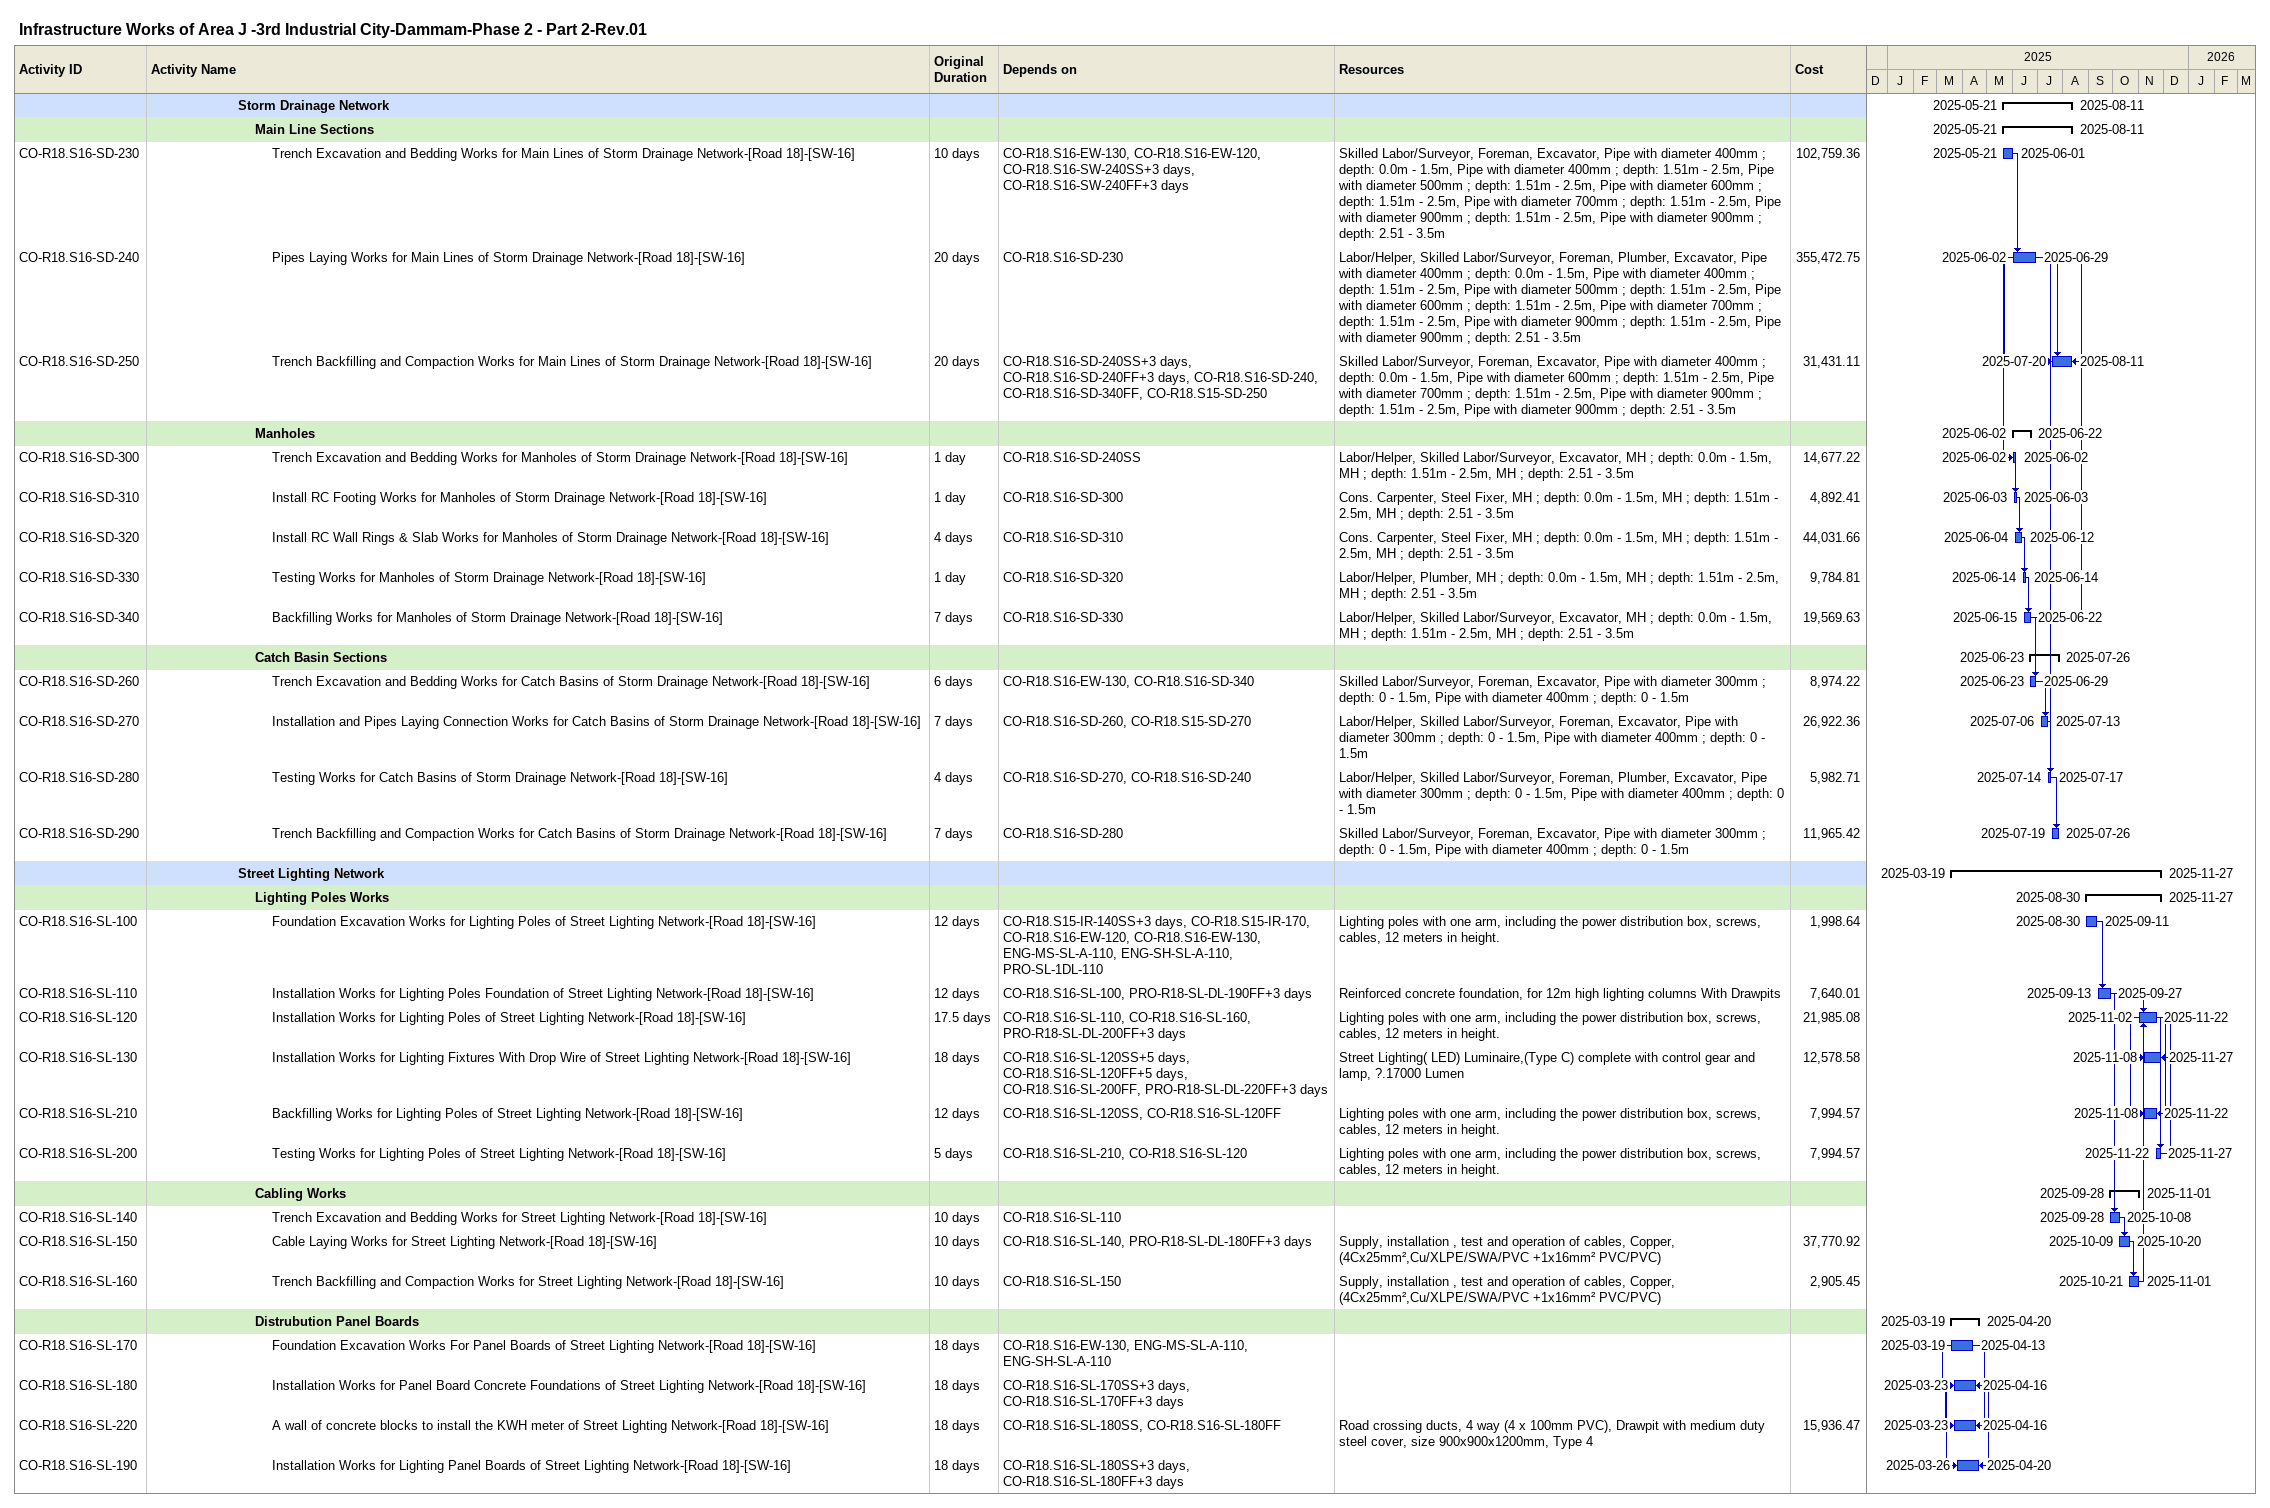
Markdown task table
Infrastructure Works of Area J -3rd Industrial City-Dammam-Phase 2 - Part 2-Rev.01

| ID | Level | Task | Original duration | Start | Finish | Predecessors | Resources | Cost |
|---|---|---|---|---|---|---|---|---|
|  | 6 | **Storm Drainage Network** |  | 2025-05-21 | 2025-08-11 |  |  |  |
|  | 7 | **Main Line Sections** |  | 2025-05-21 | 2025-08-11 |  |  |  |
| CO-R18.S16-SD-230 | 8 | Trench Excavation and Bedding Works for Main Lines of Storm Drainage Network-[Road 18]-[SW-16] | 10d | 2025-05-21 | 2025-06-01 | CO-R18.S16-EW-130, CO-R18.S16-EW-120, CO-R18.S16-SW-240SS+3d, CO-R18.S16-SW-240FF+3d | Skilled Labor/Surveyor, Foreman, Excavator, Pipe with diameter 400mm ; depth: 0.0m - 1.5m, Pipe with diameter 400mm ; depth: 1.51m - 2.5m, Pipe with diameter 500mm ; depth: 1.51m - 2.5m, Pipe with diameter 600mm ; depth: 1.51m - 2.5m, Pipe with diameter 700mm ; depth: 1.51m - 2.5m, Pipe with diameter 900mm ; depth: 1.51m - 2.5m, Pipe with diameter 900mm ; depth: 2.51 - 3.5m | 102759.36 |
| CO-R18.S16-SD-240 | 8 | Pipes Laying Works for Main Lines of Storm Drainage Network-[Road 18]-[SW-16] | 20d | 2025-06-02 | 2025-06-29 | CO-R18.S16-SD-230 | Labor/Helper, Skilled Labor/Surveyor, Foreman, Plumber, Excavator, Pipe with diameter 400mm ; depth: 0.0m - 1.5m, Pipe with diameter 400mm ; depth: 1.51m - 2.5m, Pipe with diameter 500mm ; depth: 1.51m - 2.5m, Pipe with diameter 600mm ; depth: 1.51m - 2.5m, Pipe with diameter 700mm ; depth: 1.51m - 2.5m, Pipe with diameter 900mm ; depth: 1.51m - 2.5m, Pipe with diameter 900mm ; depth: 2.51 - 3.5m | 355472.75 |
| CO-R18.S16-SD-250 | 8 | Trench Backfilling and Compaction Works for Main Lines of Storm Drainage Network-[Road 18]-[SW-16] | 20d | 2025-07-20 | 2025-08-11 | CO-R18.S16-SD-240SS+3d, CO-R18.S16-SD-240FF+3d, CO-R18.S16-SD-240, CO-R18.S16-SD-340FF, CO-R18.S15-SD-250 | Skilled Labor/Surveyor, Foreman, Excavator, Pipe with diameter 400mm ; depth: 0.0m - 1.5m, Pipe with diameter 600mm ; depth: 1.51m - 2.5m, Pipe with diameter 700mm ; depth: 1.51m - 2.5m, Pipe with diameter 900mm ; depth: 1.51m - 2.5m, Pipe with diameter 900mm ; depth: 2.51 - 3.5m | 31431.11 |
|  | 7 | **Manholes** |  | 2025-06-02 | 2025-06-22 |  |  |  |
| CO-R18.S16-SD-300 | 8 | Trench Excavation and Bedding Works for Manholes of Storm Drainage Network-[Road 18]-[SW-16] | 1d | 2025-06-02 | 2025-06-02 | CO-R18.S16-SD-240SS | Labor/Helper, Skilled Labor/Surveyor, Excavator, MH ; depth: 0.0m - 1.5m, MH ; depth: 1.51m - 2.5m, MH ; depth: 2.51 - 3.5m | 14677.22 |
| CO-R18.S16-SD-310 | 8 | Install RC Footing Works for Manholes of Storm Drainage Network-[Road 18]-[SW-16] | 1d | 2025-06-03 | 2025-06-03 | CO-R18.S16-SD-300 | Cons. Carpenter, Steel Fixer, MH ; depth: 0.0m - 1.5m, MH ; depth: 1.51m - 2.5m, MH ; depth: 2.51 - 3.5m | 4892.41 |
| CO-R18.S16-SD-320 | 8 | Install RC Wall Rings & Slab Works for Manholes of Storm Drainage Network-[Road 18]-[SW-16] | 4d | 2025-06-04 | 2025-06-12 | CO-R18.S16-SD-310 | Cons. Carpenter, Steel Fixer, MH ; depth: 0.0m - 1.5m, MH ; depth: 1.51m - 2.5m, MH ; depth: 2.51 - 3.5m | 44031.66 |
| CO-R18.S16-SD-330 | 8 | Testing Works for Manholes of Storm Drainage Network-[Road 18]-[SW-16] | 1d | 2025-06-14 | 2025-06-14 | CO-R18.S16-SD-320 | Labor/Helper, Plumber, MH ; depth: 0.0m - 1.5m, MH ; depth: 1.51m - 2.5m, MH ; depth: 2.51 - 3.5m | 9784.81 |
| CO-R18.S16-SD-340 | 8 | Backfilling Works for Manholes of Storm Drainage Network-[Road 18]-[SW-16] | 7d | 2025-06-15 | 2025-06-22 | CO-R18.S16-SD-330 | Labor/Helper, Skilled Labor/Surveyor, Excavator, MH ; depth: 0.0m - 1.5m, MH ; depth: 1.51m - 2.5m, MH ; depth: 2.51 - 3.5m | 19569.63 |
|  | 7 | **Catch Basin Sections** |  | 2025-06-23 | 2025-07-26 |  |  |  |
| CO-R18.S16-SD-260 | 8 | Trench Excavation and Bedding Works for Catch Basins of Storm Drainage Network-[Road 18]-[SW-16] | 6d | 2025-06-23 | 2025-06-29 | CO-R18.S16-EW-130, CO-R18.S16-SD-340 | Skilled Labor/Surveyor, Foreman, Excavator, Pipe with diameter 300mm ; depth: 0 - 1.5m, Pipe with diameter 400mm ; depth: 0 - 1.5m | 8974.22 |
| CO-R18.S16-SD-270 | 8 | Installation and Pipes Laying Connection Works for Catch Basins of Storm Drainage Network-[Road 18]-[SW-16] | 7d | 2025-07-06 | 2025-07-13 | CO-R18.S16-SD-260, CO-R18.S15-SD-270 | Labor/Helper, Skilled Labor/Surveyor, Foreman, Excavator, Pipe with diameter 300mm ; depth: 0 - 1.5m, Pipe with diameter 400mm ; depth: 0 - 1.5m | 26922.36 |
| CO-R18.S16-SD-280 | 8 | Testing Works for Catch Basins of Storm Drainage Network-[Road 18]-[SW-16] | 4d | 2025-07-14 | 2025-07-17 | CO-R18.S16-SD-270, CO-R18.S16-SD-240 | Labor/Helper, Skilled Labor/Surveyor, Foreman, Plumber, Excavator, Pipe with diameter 300mm ; depth: 0 - 1.5m, Pipe with diameter 400mm ; depth: 0 - 1.5m | 5982.71 |
| CO-R18.S16-SD-290 | 8 | Trench Backfilling and Compaction Works for Catch Basins of Storm Drainage Network-[Road 18]-[SW-16] | 7d | 2025-07-19 | 2025-07-26 | CO-R18.S16-SD-280 | Skilled Labor/Surveyor, Foreman, Excavator, Pipe with diameter 300mm ; depth: 0 - 1.5m, Pipe with diameter 400mm ; depth: 0 - 1.5m | 11965.42 |
|  | 6 | **Street Lighting Network** |  | 2025-03-19 | 2025-11-27 |  |  |  |
|  | 7 | **Lighting Poles Works** |  | 2025-08-30 | 2025-11-27 |  |  |  |
| CO-R18.S16-SL-100 | 8 | Foundation Excavation Works for Lighting Poles of Street Lighting Network-[Road 18]-[SW-16] | 12d | 2025-08-30 | 2025-09-11 | CO-R18.S15-IR-140SS+3d, CO-R18.S15-IR-170, CO-R18.S16-EW-120, CO-R18.S16-EW-130, ENG-MS-SL-A-110, ENG-SH-SL-A-110, PRO-SL-1DL-110 | Lighting poles with one arm, including the power distribution box, screws, cables, 12 meters in height. | 1998.64 |
| CO-R18.S16-SL-110 | 8 | Installation Works for Lighting Poles Foundation of Street Lighting Network-[Road 18]-[SW-16] | 12d | 2025-09-13 | 2025-09-27 | CO-R18.S16-SL-100, PRO-R18-SL-DL-190FF+3d | Reinforced concrete foundation, for 12m high lighting columns With Drawpits | 7640.01 |
| CO-R18.S16-SL-120 | 8 | Installation Works for Lighting Poles of Street Lighting Network-[Road 18]-[SW-16] | 17.5d | 2025-11-02 | 2025-11-22 | CO-R18.S16-SL-110, CO-R18.S16-SL-160, PRO-R18-SL-DL-200FF+3d | Lighting poles with one arm, including the power distribution box, screws, cables, 12 meters in height. | 21985.08 |
| CO-R18.S16-SL-130 | 8 | Installation Works for Lighting Fixtures With Drop Wire of Street Lighting Network-[Road 18]-[SW-16] | 18d | 2025-11-08 | 2025-11-27 | CO-R18.S16-SL-120SS+5d, CO-R18.S16-SL-120FF+5d, CO-R18.S16-SL-200FF, PRO-R18-SL-DL-220FF+3d | Street Lighting( LED) Luminaire,(Type C) complete with control gear and lamp, ?.17000 Lumen | 12578.58 |
| CO-R18.S16-SL-210 | 8 | Backfilling Works for Lighting Poles of Street Lighting Network-[Road 18]-[SW-16] | 12d | 2025-11-08 | 2025-11-22 | CO-R18.S16-SL-120SS, CO-R18.S16-SL-120FF | Lighting poles with one arm, including the power distribution box, screws, cables, 12 meters in height. | 7994.57 |
| CO-R18.S16-SL-200 | 8 | Testing Works for Lighting Poles of Street Lighting Network-[Road 18]-[SW-16] | 5d | 2025-11-22 | 2025-11-27 | CO-R18.S16-SL-210, CO-R18.S16-SL-120 | Lighting poles with one arm, including the power distribution box, screws, cables, 12 meters in height. | 7994.57 |
|  | 7 | **Cabling Works** |  | 2025-09-28 | 2025-11-01 |  |  |  |
| CO-R18.S16-SL-140 | 8 | Trench Excavation and Bedding Works for Street Lighting Network-[Road 18]-[SW-16] | 10d | 2025-09-28 | 2025-10-08 | CO-R18.S16-SL-110 |  |  |
| CO-R18.S16-SL-150 | 8 | Cable Laying Works for Street Lighting Network-[Road 18]-[SW-16] | 10d | 2025-10-09 | 2025-10-20 | CO-R18.S16-SL-140, PRO-R18-SL-DL-180FF+3d | Supply, installation , test and operation of cables, Copper, (4Cx25mm²,Cu/XLPE/SWA/PVC +1x16mm² PVC/PVC) | 37770.92 |
| CO-R18.S16-SL-160 | 8 | Trench Backfilling and Compaction Works for Street Lighting Network-[Road 18]-[SW-16] | 10d | 2025-10-21 | 2025-11-01 | CO-R18.S16-SL-150 | Supply, installation , test and operation of cables, Copper, (4Cx25mm²,Cu/XLPE/SWA/PVC +1x16mm² PVC/PVC) | 2905.45 |
|  | 7 | **Distrubution Panel Boards** |  | 2025-03-19 | 2025-04-20 |  |  |  |
| CO-R18.S16-SL-170 | 8 | Foundation Excavation Works For Panel Boards of Street Lighting Network-[Road 18]-[SW-16] | 18d | 2025-03-19 | 2025-04-13 | CO-R18.S16-EW-130, ENG-MS-SL-A-110, ENG-SH-SL-A-110 |  |  |
| CO-R18.S16-SL-180 | 8 | Installation Works for Panel Board Concrete Foundations of Street Lighting Network-[Road 18]-[SW-16] | 18d | 2025-03-23 | 2025-04-16 | CO-R18.S16-SL-170SS+3d, CO-R18.S16-SL-170FF+3d |  |  |
| CO-R18.S16-SL-220 | 8 | A wall of concrete blocks to install the KWH meter of Street Lighting Network-[Road 18]-[SW-16] | 18d | 2025-03-23 | 2025-04-16 | CO-R18.S16-SL-180SS, CO-R18.S16-SL-180FF | Road crossing ducts, 4 way (4 x 100mm PVC), Drawpit with medium duty steel cover, size 900x900x1200mm, Type 4 | 15936.47 |
| CO-R18.S16-SL-190 | 8 | Installation Works for Lighting Panel Boards of Street Lighting Network-[Road 18]-[SW-16] | 18d | 2025-03-26 | 2025-04-20 | CO-R18.S16-SL-180SS+3d, CO-R18.S16-SL-180FF+3d |  |  |
